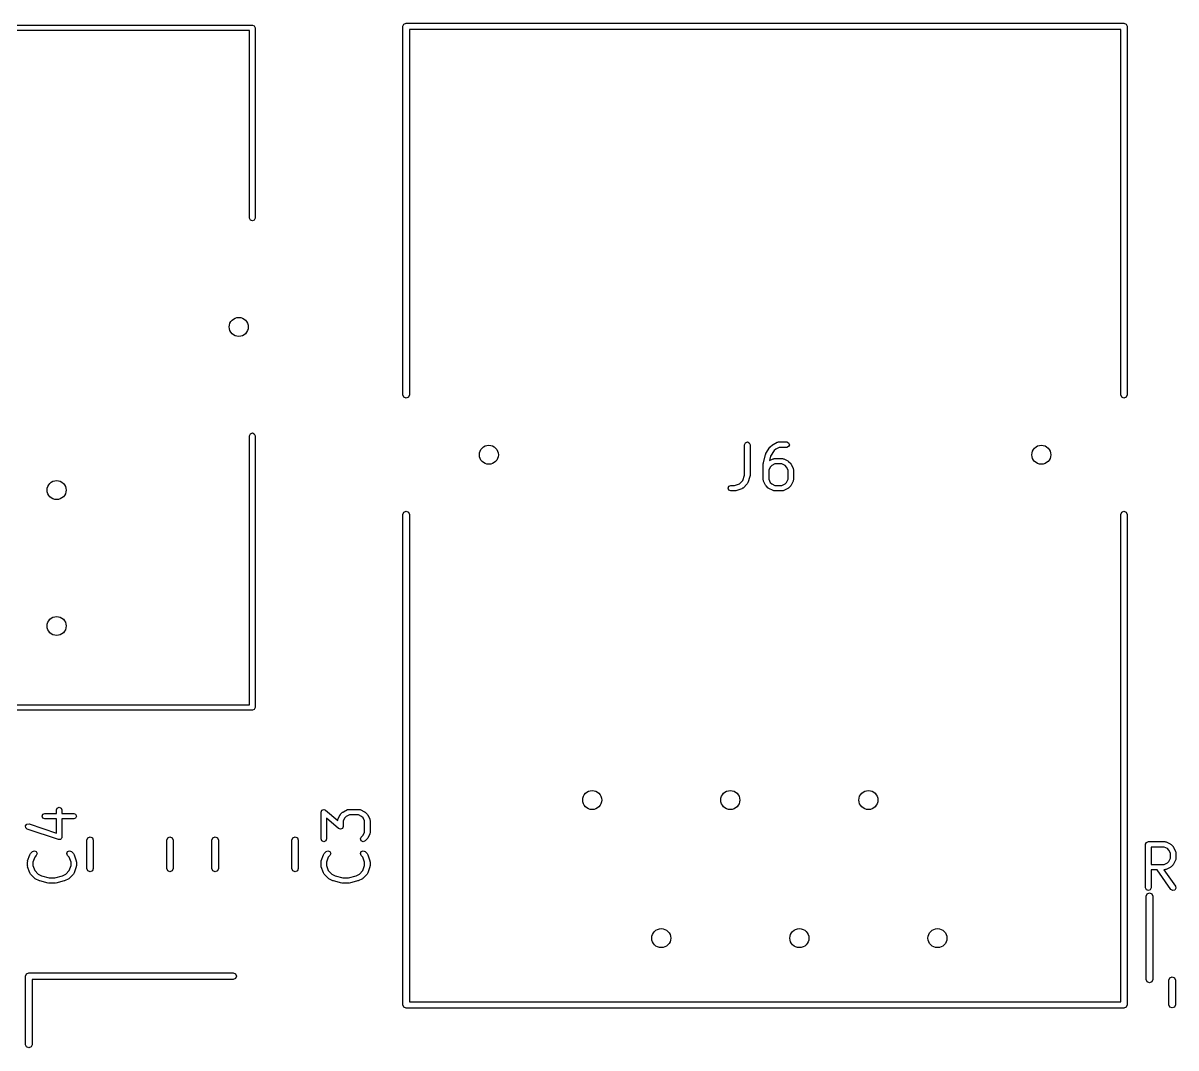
# Model space of a CAD drawing. Extents: x 0 to 2.78, y -2.35 to 0.
# Drawn here: x 0.813 to 1.648, y -0.748 to -0.006 of the extents above; entities that cross this region are included whole.
import ezdxf

# ---------------------------------------------------------------- set-up
doc = ezdxf.new("R2010")
doc.units = 0
doc.header["$MEASUREMENT"] = 0
doc.layers.add('BLACK', color=7, linetype='CONTINUOUS')

msp = doc.modelspace()

# ---------------------------------------------------------------- linework, layer by layer
at = {"layer": 'BLACK', "linetype": 'CONTINUOUS'}
for p, q in [((0.427953, -0.007067), (0.979134, -0.007067)), ((0.979134, -0.007067), (0.980526, -0.007643)), ((0.980526, -0.007643), (0.981102, -0.009035)), ((1.08819, -0.007874), (1.08888, -0.006204)), ((1.08819, -0.274803), (1.08819, -0.007874)), ((1.08888, -0.006204), (1.09055, -0.005512)), ((1.09055, -0.005512), (1.61024, -0.005512)), ((1.61024, -0.005512), (1.61191, -0.006204)), ((1.61191, -0.006204), (1.6126, -0.007874)), ((1.6126, -0.007874), (1.6126, -0.274803)), ((0.977165, -0.011004), (0.429921, -0.011004)), ((0.977165, -0.14683), (0.977165, -0.011004)), ((0.981102, -0.009035), (0.981102, -0.14683)), ((1.60787, -0.010236), (1.09291, -0.010236)), ((1.09291, -0.010236), (1.09291, -0.274803)), ((1.60787, -0.274803), (1.60787, -0.010236)), ((0.977742, -0.148222), (0.977165, -0.14683)), ((0.979134, -0.148799), (0.977742, -0.148222)), ((0.980526, -0.148222), (0.979134, -0.148799)), ((0.981102, -0.14683), (0.980526, -0.148222)), ((1.08888, -0.276473), (1.08819, -0.274803)), ((1.09291, -0.274803), (1.09222, -0.276473)), ((1.60857, -0.276473), (1.60787, -0.274803)), ((1.6126, -0.274803), (1.61191, -0.276473)), ((1.09055, -0.277165), (1.08888, -0.276473)), ((1.09222, -0.276473), (1.09055, -0.277165)), ((1.61024, -0.277165), (1.60857, -0.276473)), ((1.61191, -0.276473), (1.61024, -0.277165)), ((0.977165, -0.304311), (0.977742, -0.302919)), ((0.977165, -0.499193), (0.977165, -0.304311)), ((0.977742, -0.302919), (0.979134, -0.302342)), ((0.979134, -0.302342), (0.980526, -0.302919)), ((0.980526, -0.302919), (0.981102, -0.304311)), ((0.981102, -0.304311), (0.981102, -0.501161)), ((1.33614, -0.309431), (1.33753, -0.308854)), ((1.33753, -0.308854), (1.33892, -0.309431)), ((1.35961, -0.309029), (1.36003, -0.308854)), ((1.36003, -0.308854), (1.36603, -0.308854)), ((1.36603, -0.308854), (1.36742, -0.309431)), ((1.33556, -0.310823), (1.33614, -0.309431)), ((1.33556, -0.333), (1.33556, -0.310823)), ((1.33892, -0.309431), (1.3395, -0.310823)), ((1.3395, -0.310823), (1.3395, -0.33332)), ((1.35089, -0.31723), (1.35389, -0.31273)), ((1.35389, -0.31273), (1.35406, -0.312617)), ((1.35406, -0.312617), (1.35414, -0.31243)), ((1.35414, -0.31243), (1.35564, -0.310931)), ((1.35706, -0.315076), (1.35436, -0.31913)), ((1.35564, -0.310931), (1.35594, -0.310806)), ((1.35594, -0.310806), (1.35615, -0.310562)), ((1.35615, -0.310562), (1.35915, -0.309062)), ((1.3582, -0.31394), (1.35706, -0.315076)), ((1.36049, -0.312791), (1.3582, -0.31394)), ((1.35915, -0.309062), (1.35961, -0.309029)), ((1.36603, -0.312791), (1.36049, -0.312791)), ((1.36742, -0.312215), (1.36603, -0.312791)), ((1.36742, -0.309431), (1.368, -0.310823)), ((1.368, -0.310823), (1.36742, -0.312215)), ((1.34906, -0.324321), (1.34916, -0.32409)), ((1.34906, -0.336319), (1.34906, -0.324321)), ((1.34912, -0.323844), (1.35062, -0.317844)), ((1.34916, -0.32409), (1.34912, -0.323844)), ((1.35062, -0.317844), (1.35083, -0.317568)), ((1.35083, -0.317568), (1.35089, -0.31723)), ((1.35436, -0.31913), (1.35355, -0.32236)), ((1.35355, -0.32236), (1.35615, -0.32106)), ((1.3575, -0.32479), (1.3552, -0.325939)), ((1.35615, -0.32106), (1.35661, -0.321028)), ((1.35661, -0.321028), (1.35703, -0.320853)), ((1.35703, -0.320853), (1.36303, -0.320853)), ((1.36256, -0.32479), (1.3575, -0.32479)), ((1.36486, -0.325939), (1.36256, -0.32479)), ((1.36303, -0.320853), (1.36345, -0.321028)), ((1.36345, -0.321028), (1.36391, -0.32106)), ((1.36391, -0.32106), (1.36691, -0.32256)), ((1.36691, -0.32256), (1.36712, -0.322805)), ((1.36712, -0.322805), (1.36742, -0.322929)), ((1.36742, -0.322929), (1.36892, -0.324429)), ((1.36892, -0.324429), (1.36904, -0.324728)), ((1.36904, -0.324728), (1.36929, -0.32494)), ((1.36929, -0.32494), (1.37079, -0.32794)), ((1.33431, -0.336756), (1.33556, -0.333)), ((1.3395, -0.33332), (1.33938, -0.333619)), ((1.33938, -0.333619), (1.3394, -0.333942)), ((1.35415, -0.326987), (1.353, -0.329285)), ((1.353, -0.329285), (1.353, -0.335855)), ((1.3552, -0.325939), (1.35415, -0.326987)), ((1.36591, -0.326987), (1.36486, -0.325939)), ((1.36706, -0.329285), (1.36591, -0.326987)), ((1.36706, -0.335855), (1.36706, -0.329285)), ((1.37079, -0.32794), (1.37082, -0.328397)), ((1.37082, -0.328397), (1.371, -0.32882)), ((1.371, -0.32882), (1.371, -0.336319)), ((1.32357, -0.342319), (1.32414, -0.340927)), ((1.32414, -0.340927), (1.32553, -0.34035)), ((1.32553, -0.34035), (1.32821, -0.34035)), ((1.32821, -0.34035), (1.33197, -0.339098)), ((1.33197, -0.339098), (1.33431, -0.336756)), ((1.33443, -0.342211), (1.334, -0.342386)), ((1.33742, -0.339211), (1.33443, -0.342211)), ((1.3376, -0.338788), (1.33742, -0.339211)), ((1.3379, -0.338442), (1.3376, -0.338788)), ((1.3394, -0.333942), (1.3379, -0.338442)), ((1.34924, -0.336743), (1.34906, -0.336319)), ((1.34927, -0.3372), (1.34924, -0.336743)), ((1.35077, -0.340199), (1.34927, -0.3372)), ((1.35101, -0.340412), (1.35077, -0.340199)), ((1.35114, -0.340711), (1.35101, -0.340412)), ((1.35264, -0.342211), (1.35114, -0.340711)), ((1.35294, -0.342335), (1.35264, -0.342211)), ((1.353, -0.335855), (1.35415, -0.338153)), ((1.35415, -0.338153), (1.3552, -0.339201)), ((1.3552, -0.339201), (1.3575, -0.34035)), ((1.3575, -0.34035), (1.36256, -0.34035)), ((1.36256, -0.34035), (1.36486, -0.339201)), ((1.36486, -0.339201), (1.36591, -0.338153)), ((1.36591, -0.338153), (1.36706, -0.335855)), ((1.36742, -0.342211), (1.36712, -0.342335)), ((1.36892, -0.340711), (1.36742, -0.342211)), ((1.36904, -0.340412), (1.36892, -0.340711)), ((1.36929, -0.340199), (1.36904, -0.340412)), ((1.37079, -0.3372), (1.36929, -0.340199)), ((1.37082, -0.336743), (1.37079, -0.3372)), ((1.371, -0.336319), (1.37082, -0.336743)), ((1.32414, -0.343711), (1.32357, -0.342319)), ((1.32553, -0.344287), (1.32414, -0.343711)), ((1.32853, -0.344287), (1.32553, -0.344287)), ((1.32883, -0.344163), (1.32853, -0.344287)), ((1.32916, -0.344186), (1.32883, -0.344163)), ((1.33366, -0.342686), (1.32916, -0.344186)), ((1.334, -0.342386), (1.33366, -0.342686)), ((1.35315, -0.34258), (1.35294, -0.342335)), ((1.35615, -0.344079), (1.35315, -0.34258)), ((1.35661, -0.344112), (1.35615, -0.344079)), ((1.35703, -0.344287), (1.35661, -0.344112)), ((1.36303, -0.344287), (1.35703, -0.344287)), ((1.36345, -0.344112), (1.36303, -0.344287)), ((1.36391, -0.344079), (1.36345, -0.344112)), ((1.36691, -0.34258), (1.36391, -0.344079)), ((1.36712, -0.342335), (1.36691, -0.34258)), ((1.08819, -0.361417), (1.08888, -0.359747)), ((1.08819, -0.716535), (1.08819, -0.361417)), ((1.08888, -0.359747), (1.09055, -0.359055)), ((1.09055, -0.359055), (1.09222, -0.359747)), ((1.09222, -0.359747), (1.09291, -0.361417)), ((1.09291, -0.361417), (1.09291, -0.714173)), ((1.60787, -0.361417), (1.60857, -0.359747)), ((1.60787, -0.714173), (1.60787, -0.361417)), ((1.60857, -0.359747), (1.61024, -0.359055)), ((1.61024, -0.359055), (1.61191, -0.359747)), ((1.61191, -0.359747), (1.6126, -0.361417)), ((1.6126, -0.361417), (1.6126, -0.716535)), ((0.429921, -0.499193), (0.977165, -0.499193)), ((0.979134, -0.50313), (0.427953, -0.50313)), ((0.980526, -0.502553), (0.979134, -0.50313)), ((0.981102, -0.501161), (0.980526, -0.502553)), ((0.837332, -0.575328), (0.837908, -0.573936)), ((0.837332, -0.577859), (0.837332, -0.575328)), ((0.837908, -0.573936), (0.8393, -0.57336)), ((0.8393, -0.57336), (0.840692, -0.573936)), ((0.840692, -0.573936), (0.841269, -0.575328)), ((0.841269, -0.575328), (0.841269, -0.577859)), ((1.0292, -0.576188), (1.02942, -0.575532)), ((1.02942, -0.575532), (1.02948, -0.575501)), ((1.02948, -0.575501), (1.02951, -0.575436)), ((1.02951, -0.575436), (1.03015, -0.575171)), ((1.03015, -0.575171), (1.03077, -0.574864)), ((1.03077, -0.574864), (1.03084, -0.574886)), ((1.03084, -0.574886), (1.0309, -0.574859)), ((1.0309, -0.574859), (1.03154, -0.575124)), ((1.03154, -0.575124), (1.0322, -0.575346)), ((1.0322, -0.575346), (1.04093, -0.582988)), ((1.04502, -0.576567), (1.04802, -0.575067)), ((1.04802, -0.575067), (1.04848, -0.575035)), ((1.04848, -0.575035), (1.0489, -0.574859)), ((1.0489, -0.574859), (1.0564, -0.574859)), ((1.0564, -0.574859), (1.05682, -0.575035)), ((1.05682, -0.575035), (1.05728, -0.575067)), ((1.05728, -0.575067), (1.06028, -0.576567)), ((0.826833, -0.579827), (0.82741, -0.578436)), ((0.82741, -0.581219), (0.826833, -0.579827)), ((0.82741, -0.578436), (0.828802, -0.577859)), ((0.828802, -0.581796), (0.82741, -0.581219)), ((0.828802, -0.577859), (0.837332, -0.577859)), ((0.837332, -0.581796), (0.828802, -0.581796)), ((0.837332, -0.592094), (0.837332, -0.581796)), ((0.841269, -0.577859), (0.849799, -0.577859)), ((0.849799, -0.581796), (0.841269, -0.581796)), ((0.841269, -0.581796), (0.841269, -0.594826)), ((0.849799, -0.577859), (0.851191, -0.578436)), ((0.851191, -0.581219), (0.849799, -0.581796)), ((0.851191, -0.578436), (0.851768, -0.579827)), ((0.851768, -0.579827), (0.851191, -0.581219)), ((1.02893, -0.576828), (1.0292, -0.576188)), ((1.02893, -0.596325), (1.02893, -0.576828)), ((1.0416, -0.588808), (1.03287, -0.581166)), ((1.03287, -0.581166), (1.03287, -0.596325)), ((1.04093, -0.582827), (1.04111, -0.582404)), ((1.04093, -0.582988), (1.04093, -0.582827)), ((1.04111, -0.582404), (1.04114, -0.581947)), ((1.04114, -0.581947), (1.04264, -0.578947)), ((1.04264, -0.578947), (1.04288, -0.578735)), ((1.04288, -0.578735), (1.04301, -0.578436)), ((1.04301, -0.578436), (1.04451, -0.576936)), ((1.04451, -0.576936), (1.04481, -0.576812)), ((1.04481, -0.576812), (1.04502, -0.576567)), ((1.04602, -0.580993), (1.04487, -0.583292)), ((1.04487, -0.583292), (1.04487, -0.587327)), ((1.04707, -0.579945), (1.04602, -0.580993)), ((1.04936, -0.578796), (1.04707, -0.579945)), ((1.05593, -0.578796), (1.04936, -0.578796)), ((1.05823, -0.579945), (1.05593, -0.578796)), ((1.05928, -0.580994), (1.05823, -0.579945)), ((1.06043, -0.583292), (1.05928, -0.580994)), ((1.06028, -0.576567), (1.06049, -0.576812)), ((1.06043, -0.591361), (1.06043, -0.583292)), ((1.06049, -0.576812), (1.06079, -0.576936)), ((1.06079, -0.576936), (1.06229, -0.578436)), ((1.06229, -0.578436), (1.06241, -0.578735)), ((1.06241, -0.578735), (1.06266, -0.578947)), ((1.06266, -0.578947), (1.06416, -0.581947)), ((1.06416, -0.581947), (1.06419, -0.582404)), ((1.06419, -0.582404), (1.06437, -0.582827)), ((1.06437, -0.582827), (1.06437, -0.591826)), ((0.814936, -0.586704), (0.815923, -0.585566)), ((0.815042, -0.588207), (0.814936, -0.586704)), ((0.816181, -0.589194), (0.815042, -0.588207)), ((0.815923, -0.585566), (0.817426, -0.585459)), ((0.838678, -0.596693), (0.816181, -0.589194)), ((0.817426, -0.585459), (0.837332, -0.592094)), ((1.04226, -0.58903), (1.0416, -0.588808)), ((1.0429, -0.589295), (1.04226, -0.58903)), ((1.04296, -0.589268), (1.0429, -0.589295)), ((1.04303, -0.589291), (1.04296, -0.589268)), ((1.04365, -0.588984), (1.04303, -0.589291)), ((1.04429, -0.588718), (1.04365, -0.588984)), ((1.04432, -0.588654), (1.04429, -0.588718)), ((1.04438, -0.588623), (1.04432, -0.588654)), ((1.0446, -0.587966), (1.04438, -0.588623)), ((1.04487, -0.587327), (1.0446, -0.587966)), ((1.05928, -0.593659), (1.06043, -0.591361)), ((1.06419, -0.592249), (1.06416, -0.592706)), ((1.06437, -0.591826), (1.06419, -0.592249)), ((0.839001, -0.59667), (0.838678, -0.596693)), ((0.8393, -0.596794), (0.839001, -0.59667)), ((0.839724, -0.596619), (0.8393, -0.596794)), ((0.840181, -0.596586), (0.839724, -0.596619)), ((0.840393, -0.596342), (0.840181, -0.596586)), ((0.840692, -0.596218), (0.840393, -0.596342)), ((0.840868, -0.595794), (0.840692, -0.596218)), ((0.841168, -0.595448), (0.840868, -0.595794)), ((0.841269, -0.594826), (0.841145, -0.595125)), ((0.841145, -0.595125), (0.841168, -0.595448)), ((0.859252, -0.597195), (0.859944, -0.595524)), ((0.859252, -0.617766), (0.859252, -0.597195)), ((0.859944, -0.595524), (0.861614, -0.594833)), ((0.861614, -0.594833), (0.863284, -0.595524)), ((0.863284, -0.595524), (0.863976, -0.597195)), ((0.863976, -0.597195), (0.863976, -0.617766)), ((0.917126, -0.597195), (0.917818, -0.595524)), ((0.917126, -0.617766), (0.917126, -0.597195)), ((0.917818, -0.595524), (0.919488, -0.594833)), ((0.919488, -0.594833), (0.921159, -0.595524)), ((0.921159, -0.595524), (0.92185, -0.597195)), ((0.92185, -0.597195), (0.92185, -0.617766)), ((0.949803, -0.597195), (0.950495, -0.595524)), ((0.949803, -0.617766), (0.949803, -0.597195)), ((0.950495, -0.595524), (0.952165, -0.594833)), ((0.952165, -0.594833), (0.953836, -0.595524)), ((0.953836, -0.595524), (0.954528, -0.597195)), ((0.954528, -0.597195), (0.954528, -0.617766)), ((1.00768, -0.597195), (1.00837, -0.595524)), ((1.00768, -0.617766), (1.00768, -0.597195)), ((1.00837, -0.595524), (1.01004, -0.594833)), ((1.01004, -0.594833), (1.01171, -0.595524)), ((1.01171, -0.595524), (1.0124, -0.597195)), ((1.0124, -0.597195), (1.0124, -0.617766)), ((1.02951, -0.597717), (1.02893, -0.596325)), ((1.0309, -0.598294), (1.02951, -0.597717)), ((1.03229, -0.597717), (1.0309, -0.598294)), ((1.03287, -0.596325), (1.03229, -0.597717)), ((1.05743, -0.596325), (1.05801, -0.594933)), ((1.05801, -0.597717), (1.05743, -0.596325)), ((1.05801, -0.594933), (1.05928, -0.593659)), ((1.0594, -0.598294), (1.05801, -0.597717)), ((1.06079, -0.597717), (1.0594, -0.598294)), ((1.06229, -0.596218), (1.06079, -0.597717)), ((1.06241, -0.595918), (1.06229, -0.596218)), ((1.06266, -0.595706), (1.06241, -0.595918)), ((1.06416, -0.592706), (1.06266, -0.595706)), ((1.62593, -0.600193), (1.6265, -0.598801)), ((1.62593, -0.631689), (1.62593, -0.600193)), ((1.6265, -0.598801), (1.6279, -0.598224)), ((1.6279, -0.598224), (1.63989, -0.598224)), ((1.63989, -0.598224), (1.64032, -0.5984)), ((1.64032, -0.5984), (1.64078, -0.598432)), ((1.64078, -0.598432), (1.64377, -0.599932)), ((1.64377, -0.599932), (1.64399, -0.600177)), ((1.64399, -0.600177), (1.64429, -0.600301)), ((1.64429, -0.600301), (1.64579, -0.6018)), ((0.816435, -0.612201), (0.817935, -0.607701)), ((0.817935, -0.607701), (0.818235, -0.607355)), ((0.818235, -0.607355), (0.818411, -0.606932)), ((0.818411, -0.606932), (0.819911, -0.605432)), ((0.819911, -0.605432), (0.821303, -0.604856)), ((0.821303, -0.604856), (0.822694, -0.605432)), ((0.822695, -0.608216), (0.821523, -0.609387)), ((0.822694, -0.605432), (0.823271, -0.606824)), ((0.823271, -0.606824), (0.822695, -0.608216)), ((0.844831, -0.606824), (0.845407, -0.605432)), ((0.845407, -0.608216), (0.844831, -0.606824)), ((0.845407, -0.605432), (0.846799, -0.604856)), ((0.846579, -0.609387), (0.845407, -0.608216)), ((0.846799, -0.604856), (0.848191, -0.605432)), ((0.848191, -0.605432), (0.849691, -0.606932)), ((0.849691, -0.606932), (0.849866, -0.607355)), ((0.849866, -0.607355), (0.850167, -0.607701)), ((0.850167, -0.607701), (0.851666, -0.612201)), ((1.02903, -0.612201), (1.03053, -0.607701)), ((1.03053, -0.607701), (1.03083, -0.607355)), ((1.03083, -0.607355), (1.03101, -0.606932)), ((1.03101, -0.606932), (1.03251, -0.605432)), ((1.03251, -0.605432), (1.0339, -0.604856)), ((1.0339, -0.604856), (1.03529, -0.605432)), ((1.03529, -0.608216), (1.03412, -0.609387)), ((1.03529, -0.605432), (1.03587, -0.606824)), ((1.03587, -0.606824), (1.03529, -0.608216)), ((1.05743, -0.606824), (1.05801, -0.605432)), ((1.05801, -0.608216), (1.05743, -0.606824)), ((1.05801, -0.605432), (1.0594, -0.604856)), ((1.05918, -0.609387), (1.05801, -0.608216)), ((1.0594, -0.604856), (1.06079, -0.605432)), ((1.06079, -0.605432), (1.06229, -0.606932)), ((1.06229, -0.606932), (1.06246, -0.607355)), ((1.06246, -0.607355), (1.06277, -0.607701)), ((1.06277, -0.607701), (1.06426, -0.612201)), ((1.63943, -0.602161), (1.62986, -0.602161)), ((1.62986, -0.602161), (1.62986, -0.614722)), ((1.64173, -0.60331), (1.63943, -0.602161)), ((1.64278, -0.604358), (1.64173, -0.60331)), ((1.64393, -0.606657), (1.64278, -0.604358)), ((1.64393, -0.610227), (1.64393, -0.606657)), ((1.64579, -0.6018), (1.64591, -0.6021)), ((1.64591, -0.6021), (1.64616, -0.602312)), ((1.64616, -0.602312), (1.64765, -0.605312)), ((1.64765, -0.605312), (1.64769, -0.605769)), ((1.64769, -0.605769), (1.64786, -0.606192)), ((1.64786, -0.606192), (1.64786, -0.610691)), ((0.816334, -0.612823), (0.816458, -0.612524)), ((0.816334, -0.615823), (0.816334, -0.612823)), ((0.816458, -0.616122), (0.816334, -0.615823)), ((0.816458, -0.612524), (0.816435, -0.612201)), ((0.816435, -0.616445), (0.816458, -0.616122)), ((0.817935, -0.620945), (0.816435, -0.616445)), ((0.821523, -0.609387), (0.820271, -0.613143)), ((0.820271, -0.613143), (0.820271, -0.615504)), ((0.820271, -0.615504), (0.821523, -0.619259)), ((0.84783, -0.613143), (0.846579, -0.609387)), ((0.846579, -0.619259), (0.84783, -0.615504)), ((0.84783, -0.615504), (0.84783, -0.613143)), ((0.851666, -0.616445), (0.850167, -0.620945)), ((0.851666, -0.612201), (0.851644, -0.612524)), ((0.851644, -0.612524), (0.851768, -0.612823)), ((0.851768, -0.615823), (0.851644, -0.616122)), ((0.851644, -0.616122), (0.851666, -0.616445)), ((0.851768, -0.612823), (0.851768, -0.615823)), ((1.02893, -0.612823), (1.02906, -0.612524)), ((1.02893, -0.615823), (1.02893, -0.612823)), ((1.02906, -0.616122), (1.02893, -0.615823)), ((1.02906, -0.612524), (1.02903, -0.612201)), ((1.02903, -0.616445), (1.02906, -0.616122)), ((1.03053, -0.620945), (1.02903, -0.616445)), ((1.03412, -0.609387), (1.03287, -0.613143)), ((1.03287, -0.613143), (1.03287, -0.615504)), ((1.03287, -0.615504), (1.03412, -0.619259)), ((1.06043, -0.613143), (1.05918, -0.609387)), ((1.05918, -0.619259), (1.06043, -0.615504)), ((1.06043, -0.615504), (1.06043, -0.613143)), ((1.06426, -0.616445), (1.06277, -0.620945)), ((1.06426, -0.612201), (1.06424, -0.612524)), ((1.06424, -0.612524), (1.06437, -0.612823)), ((1.06437, -0.615823), (1.06424, -0.616122)), ((1.06424, -0.616122), (1.06426, -0.616445)), ((1.06437, -0.612823), (1.06437, -0.615823)), ((1.62986, -0.614722), (1.63943, -0.614722)), ((1.63943, -0.614722), (1.64173, -0.613573)), ((1.64377, -0.616951), (1.64078, -0.618451)), ((1.64173, -0.613573), (1.64278, -0.612525)), ((1.64278, -0.612525), (1.64393, -0.610227)), ((1.64399, -0.616707), (1.64377, -0.616951)), ((1.64429, -0.616583), (1.64399, -0.616707)), ((1.64579, -0.615083), (1.64429, -0.616583)), ((1.64591, -0.614784), (1.64579, -0.615083)), ((1.64616, -0.614571), (1.64591, -0.614784)), ((1.64765, -0.611572), (1.64616, -0.614571)), ((1.64769, -0.611115), (1.64765, -0.611572)), ((1.64786, -0.610691), (1.64769, -0.611115)), ((0.818235, -0.621291), (0.817935, -0.620945)), ((0.818411, -0.621714), (0.818235, -0.621291)), ((0.82141, -0.624714), (0.818411, -0.621714)), ((0.82171, -0.624838), (0.82141, -0.624714)), ((0.821523, -0.619259), (0.823968, -0.621704)), ((0.821922, -0.625083), (0.82171, -0.624838)), ((0.824922, -0.626583), (0.821922, -0.625083)), ((0.823968, -0.621704), (0.826489, -0.622964)), ((0.826489, -0.622964), (0.832044, -0.624353)), ((0.832044, -0.624353), (0.836058, -0.624353)), ((0.836058, -0.624353), (0.841613, -0.622965)), ((0.841613, -0.622965), (0.844133, -0.621704)), ((0.84618, -0.625083), (0.84318, -0.626583)), ((0.844133, -0.621704), (0.846579, -0.619259)), ((0.846392, -0.624838), (0.84618, -0.625083)), ((0.846691, -0.624714), (0.846392, -0.624838)), ((0.849691, -0.621714), (0.846691, -0.624714)), ((0.849866, -0.621291), (0.849691, -0.621714)), ((0.850167, -0.620945), (0.849866, -0.621291)), ((0.859944, -0.619436), (0.859252, -0.617766)), ((0.861614, -0.620128), (0.859944, -0.619436)), ((0.863284, -0.619436), (0.861614, -0.620128)), ((0.863976, -0.617766), (0.863284, -0.619436)), ((0.917818, -0.619436), (0.917126, -0.617766)), ((0.919488, -0.620128), (0.917818, -0.619436)), ((0.921159, -0.619436), (0.919488, -0.620128)), ((0.92185, -0.617766), (0.921159, -0.619436)), ((0.950495, -0.619436), (0.949803, -0.617766)), ((0.952165, -0.620128), (0.950495, -0.619436)), ((0.953836, -0.619436), (0.952165, -0.620128)), ((0.954528, -0.617766), (0.953836, -0.619436)), ((1.00837, -0.619436), (1.00768, -0.617766)), ((1.01004, -0.620128), (1.00837, -0.619436)), ((1.01171, -0.619436), (1.01004, -0.620128)), ((1.0124, -0.617766), (1.01171, -0.619436)), ((1.03083, -0.621291), (1.03053, -0.620945)), ((1.03101, -0.621714), (1.03083, -0.621291)), ((1.03401, -0.624714), (1.03101, -0.621714)), ((1.03431, -0.624838), (1.03401, -0.624714)), ((1.03412, -0.619259), (1.03657, -0.621704)), ((1.03452, -0.625083), (1.03431, -0.624838)), ((1.03752, -0.626583), (1.03452, -0.625083)), ((1.03657, -0.621704), (1.03909, -0.622964)), ((1.03909, -0.622964), (1.04464, -0.624353)), ((1.04464, -0.624353), (1.04866, -0.624353)), ((1.04866, -0.624353), (1.05421, -0.622965)), ((1.05421, -0.622965), (1.05673, -0.621704)), ((1.05878, -0.625083), (1.05578, -0.626583)), ((1.05673, -0.621704), (1.05918, -0.619259)), ((1.05899, -0.624838), (1.05878, -0.625083)), ((1.05929, -0.624714), (1.05899, -0.624838)), ((1.06229, -0.621714), (1.05929, -0.624714)), ((1.06246, -0.621291), (1.06229, -0.621714)), ((1.06277, -0.620945), (1.06246, -0.621291)), ((1.63437, -0.618659), (1.62986, -0.618659)), ((1.62986, -0.618659), (1.62986, -0.631689)), ((1.64428, -0.632818), (1.63437, -0.618659)), ((1.63989, -0.618659), (1.63918, -0.618659)), ((1.63918, -0.618659), (1.64751, -0.63056)), ((1.64032, -0.618484), (1.63989, -0.618659)), ((1.64078, -0.618451), (1.64032, -0.618484)), ((0.825145, -0.626598), (0.824922, -0.626583)), ((0.825325, -0.626732), (0.825145, -0.626598)), ((0.831324, -0.628231), (0.825325, -0.626732)), ((0.831571, -0.628195), (0.831324, -0.628231)), ((0.831801, -0.62829), (0.831571, -0.628195)), ((0.836301, -0.62829), (0.831801, -0.62829)), ((0.836531, -0.628195), (0.836301, -0.62829)), ((0.836778, -0.628231), (0.836531, -0.628195)), ((0.842777, -0.626732), (0.836778, -0.628231)), ((0.842957, -0.626598), (0.842777, -0.626732)), ((0.84318, -0.626583), (0.842957, -0.626598)), ((1.03774, -0.626598), (1.03752, -0.626583)), ((1.03792, -0.626732), (1.03774, -0.626598)), ((1.04392, -0.628231), (1.03792, -0.626732)), ((1.04417, -0.628195), (1.04392, -0.628231)), ((1.0444, -0.62829), (1.04417, -0.628195)), ((1.0489, -0.62829), (1.0444, -0.62829)), ((1.04913, -0.628195), (1.0489, -0.62829)), ((1.04938, -0.628231), (1.04913, -0.628195)), ((1.05538, -0.626732), (1.04938, -0.628231)), ((1.05556, -0.626598), (1.05538, -0.626732)), ((1.05578, -0.626583), (1.05556, -0.626598)), ((1.6265, -0.633081), (1.62593, -0.631689)), ((1.6279, -0.633657), (1.6265, -0.633081)), ((1.62929, -0.633081), (1.6279, -0.633657)), ((1.62986, -0.631689), (1.62929, -0.633081)), ((1.64555, -0.633627), (1.64428, -0.632818)), ((1.64702, -0.633301), (1.64555, -0.633627)), ((1.64783, -0.632031), (1.64702, -0.633301)), ((1.64751, -0.63056), (1.64783, -0.632031)), ((1.62638, -0.637795), (1.62707, -0.636125)), ((1.62638, -0.698031), (1.62638, -0.637795)), ((1.62707, -0.636125), (1.62874, -0.635433)), ((1.62874, -0.635433), (1.63041, -0.636125)), ((1.63041, -0.636125), (1.6311, -0.637795)), ((1.6311, -0.637795), (1.6311, -0.698031)), ((0.814961, -0.695669), (0.815653, -0.693999)), ((0.814961, -0.745276), (0.814961, -0.695669)), ((0.815653, -0.693999), (0.817323, -0.693307)), ((0.817323, -0.693307), (0.965354, -0.693307)), ((0.965354, -0.698031), (0.819685, -0.698031)), ((0.819685, -0.698031), (0.819685, -0.745276)), ((0.965354, -0.693307), (0.967025, -0.693999)), ((0.967025, -0.69734), (0.965354, -0.698031)), ((0.967025, -0.693999), (0.967717, -0.695669)), ((0.967717, -0.695669), (0.967025, -0.69734)), ((1.62707, -0.699702), (1.62638, -0.698031)), ((1.62874, -0.700394), (1.62707, -0.699702)), ((1.63041, -0.699702), (1.62874, -0.700394)), ((1.6311, -0.698031), (1.63041, -0.699702)), ((1.64272, -0.698442), (1.64341, -0.696772)), ((1.64272, -0.716321), (1.64272, -0.698442)), ((1.64341, -0.696772), (1.64508, -0.69608)), ((1.64508, -0.69608), (1.64675, -0.696772)), ((1.64675, -0.696772), (1.64744, -0.698442)), ((1.64744, -0.698442), (1.64744, -0.716321)), ((1.08888, -0.718206), (1.08819, -0.716535)), ((1.09291, -0.714173), (1.60787, -0.714173)), ((1.6126, -0.716535), (1.61191, -0.718206)), ((1.64341, -0.717992), (1.64272, -0.716321)), ((1.64744, -0.716321), (1.64675, -0.717992)), ((1.09055, -0.718898), (1.08888, -0.718206)), ((1.61024, -0.718898), (1.09055, -0.718898)), ((1.61191, -0.718206), (1.61024, -0.718898)), ((1.64508, -0.718684), (1.64341, -0.717992)), ((1.64675, -0.717992), (1.64508, -0.718684)), ((0.815653, -0.746946), (0.814961, -0.745276)), ((0.817323, -0.747638), (0.815653, -0.746946)), ((0.818993, -0.746946), (0.817323, -0.747638)), ((0.819685, -0.745276), (0.818993, -0.746946))]:
    msp.add_line(p, q, dxfattribs=at)
at = {"layer": 'BLACK'}
for centre in [(0.969291, -0.225571), (1.15039, -0.31811), (1.55039, -0.31811), (0.837402, -0.343681), (0.837402, -0.442106), (1.2252, -0.56811), (1.3252, -0.56811), (1.4252, -0.56811), (1.2752, -0.66811), (1.3752, -0.66811), (1.4752, -0.66811)]:
    msp.add_circle(centre, 0.00689, dxfattribs=at)

doc.saveas('drawing.dxf')
